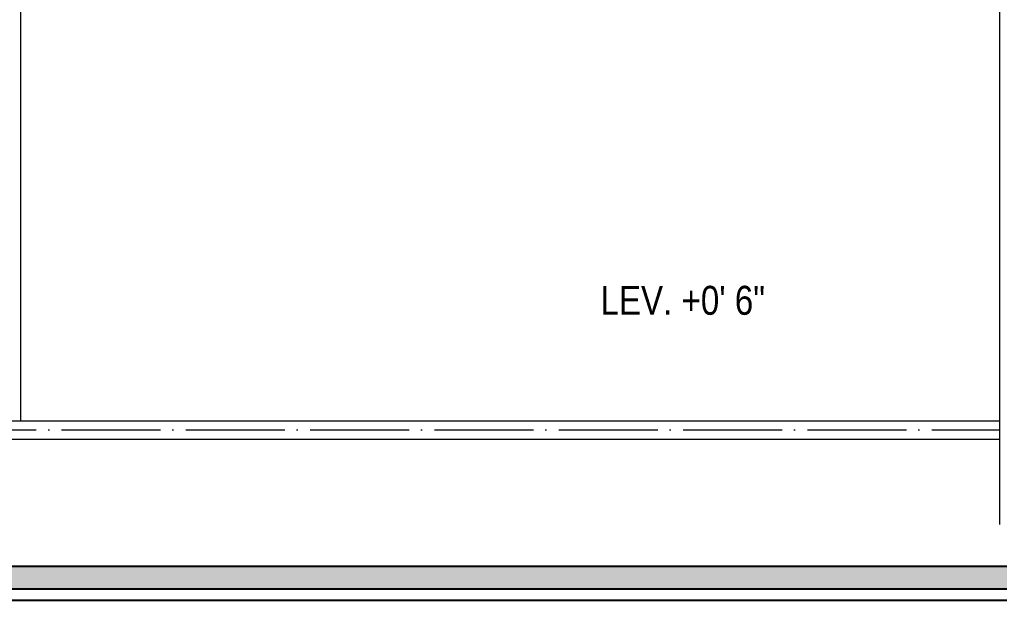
# Model space of a CAD drawing. Header units: millimetres. Extents: x 56222 to 3066687, y -650199 to -121287.
# Drawn here: x 295547 to 295784.3, y -356849.6 to -356708.9 of the extents above; entities that cross this region are included whole.
import ezdxf

# ---------------------------------------------------------------- set-up
doc = ezdxf.new("R2010")
doc.units = ezdxf.units.MM
doc.header["$MEASUREMENT"] = 0
doc.linetypes.add('ACAD_ISO04W100', pattern=[30, 24, -3, 0, -3])
doc.layers.add('GROUND FLOOR', color=7, linetype='Continuous', lineweight=9)
doc.layers.add('NAME PLATE', color=7, linetype='Continuous', lineweight=25)
doc.layers.add('GROUND FLOOR  ( Text )', color=251, linetype='Continuous')
doc.styles.add("Cn_BT_0'-0", font='swissc.ttf')

# ---------------------------------------------------------------- blocks, each defined once
blk = doc.blocks.new('LAYOUT FILE')
at = {"layer": 'NAME PLATE', "true_color": 0xd39e00}
h = blk.add_hatch(color=42, dxfattribs=at)
h.paths.add_polyline_path([(3346889.83, -513806.18), (3346889.83, -514260.7), (3347535.56, -514260.7), (3347535.56, -513806.18)])
h.paths.add_polyline_path([(3346894.36, -513810.71), (3347531.03, -513810.71), (3347531.03, -514256.17), (3346894.36, -514256.17)], flags=16)
at = {"layer": 'NAME PLATE', "color": 42, "true_color": 0xd39e00}
for points in [[(3346887.56, -513803.91), (3347537.83, -513803.91), (3347537.83, -514262.96), (3346887.56, -514262.96)], [(3346889.83, -513806.18), (3347535.56, -513806.18), (3347535.56, -514260.7), (3346889.83, -514260.7)], [(3346894.36, -513810.71), (3347531.03, -513810.71), (3347531.03, -514256.17), (3346894.36, -514256.17)]]:
    blk.add_lwpolyline(points, close=True, dxfattribs=at)

msp = doc.modelspace()

# ---------------------------------------------------------------- linework, layer by layer
at = {"layer": 'GROUND FLOOR'}
for p, q in [((295784.283, -356310.271), (295784.283, -356831.204)), ((295547.283, -356693.82), (295547.283, -356806.07)), ((295288.533, -356806.07), (295784.283, -356806.07)), ((295284.033, -356810.57), (295784.283, -356810.57))]:
    msp.add_line(p, q, dxfattribs=at)
at = {"layer": 'GROUND FLOOR', "color": 1, "linetype": 'ACAD_ISO04W100'}
msp.add_lwpolyline([(295784.283, -356345.82), (295286.283, -356345.82), (295286.283, -356808.32), (295784.283, -356808.32)], dxfattribs=at)

# ---------------------------------------------------------------- block references
at = {"layer": 'NAME PLATE', "lineweight": 0, "xscale": 1.209046105522275, "yscale": 1.209046105522275, "zscale": 1.209046105522275}
msp.add_blockref('LAYOUT FILE', (-3751349.773, 264918.029, 0.126), dxfattribs=at)

# ---------------------------------------------------------------- texts
at = {"layer": 'GROUND FLOOR  ( Text )', "color": 1, "insert": (295707.614, -356776.96), "char_height": 7, "attachment_point": 5, "style": "Cn_BT_0'-0"}
msp.add_mtext('LEV. +0\' 6"', dxfattribs=at)

doc.saveas('drawing.dxf')
